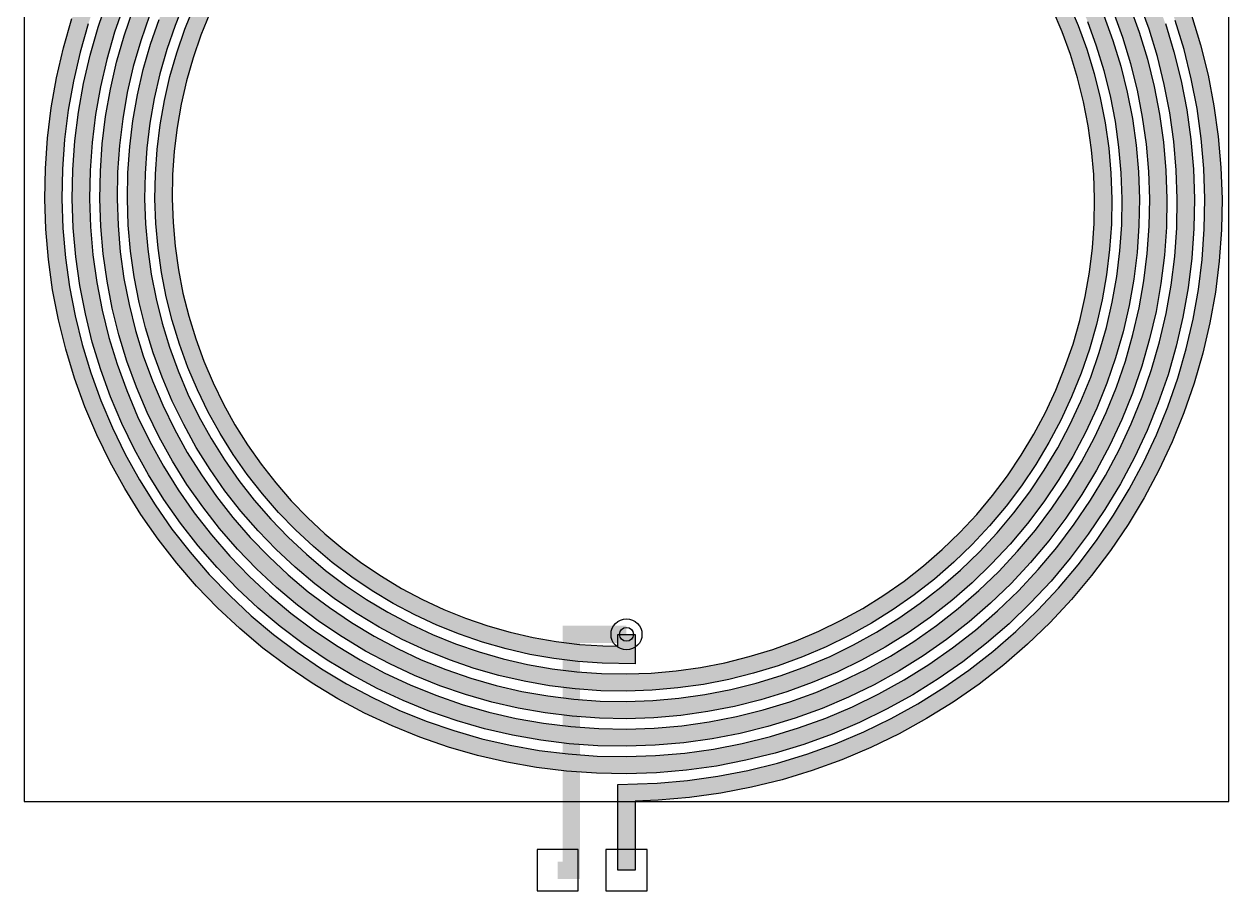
# Model space of a CAD drawing. Header units: millimetres. Extents: x -17.5 to 17.5, y -20.1 to 30.2.
# Drawn here: x -17.5 to 17.5, y -20.1 to 5.07 of the extents above; entities that cross this region are included whole.
import ezdxf

# ---------------------------------------------------------------- set-up
doc = ezdxf.new("R2010")
doc.units = ezdxf.units.MM
for name, color, linetype in [('ANT_BOTTOM', 1, 'Continuous'), ('ANT_CENTERLINE', 5, 'Continuous'), ('ANT_COPPER', 3, 'Continuous'), ('ANT_COPPER_HATCH', 3, 'Continuous'), ('ANT_KEEPOUT', 8, 'Continuous'), ('ANT_PADS', 2, 'Continuous'), ('ANT_VIA', 6, 'Continuous')]:
    doc.layers.add(name, color=color, linetype=linetype)

msp = doc.modelspace()

# ---------------------------------------------------------------- hatches: boundary and pattern name
at = {"layer": 'ANT_COPPER_HATCH'}
msp.add_hatch(color=3, dxfattribs=at).paths.add_polyline_path([(-0.25, -17.008), (0.888, -16.97), (1.774, -16.894), (2.654, -16.771), (3.527, -16.603), (4.389, -16.389), (5.239, -16.13), (6.074, -15.828), (6.891, -15.482), (7.689, -15.094), (8.465, -14.666), (9.217, -14.197), (9.944, -13.69), (10.642, -13.145), (11.311, -12.565), (11.949, -11.951), (12.553, -11.305), (13.122, -10.628), (13.655, -9.923), (14.15, -9.191), (14.606, -8.435), (15.021, -7.656), (15.395, -6.857), (15.727, -6.039), (16.015, -5.206), (16.259, -4.359), (16.458, -3.5), (16.612, -2.633), (16.721, -1.759), (16.783, -0.881), (16.8, -0.002), (16.77, 0.877), (16.695, 1.753), (16.574, 2.623), (16.407, 3.486), (16.196, 4.338), (15.94, 5.177), (15.641, 6.002), (15.299, 6.81), (14.916, 7.598), (14.492, 8.365), (14.029, 9.108), (13.528, 9.826), (12.99, 10.516), (12.417, 11.177), (11.81, 11.807), (11.171, 12.404), (10.503, 12.967), (9.806, 13.493), (9.082, 13.982), (8.335, 14.433), (7.565, 14.843), (6.775, 15.213), (5.967, 15.54), (5.144, 15.825), (4.307, 16.066), (3.459, 16.263), (2.602, 16.415), (1.738, 16.522), (0.871, 16.584), (0.002, 16.6), (-0.867, 16.57), (-1.732, 16.496), (-2.592, 16.376), (-3.444, 16.211), (-4.286, 16.002), (-5.115, 15.75), (-5.93, 15.454), (-6.728, 15.117), (-7.507, 14.738), (-8.265, 14.319), (-8.999, 13.861), (-9.709, 13.366), (-10.391, 12.834), (-11.044, 12.268), (-11.666, 11.668), (-12.255, 11.037), (-12.811, 10.377), (-13.331, 9.688), (-13.814, 8.973), (-14.259, 8.235), (-14.665, 7.474), (-15.03, 6.694), (-15.353, 5.896), (-15.635, 5.082), (-15.873, 4.255), (-16.067, 3.417), (-16.217, 2.57), (-16.323, 1.718), (-16.384, 0.861), (-16.4, 0.002), (-16.371, -0.856), (-16.297, -1.711), (-16.178, -2.56), (-16.016, -3.402), (-15.809, -4.234), (-15.56, -5.054), (-15.268, -5.859), (-14.934, -6.647), (-14.56, -7.416), (-14.146, -8.165), (-13.693, -8.89), (-13.204, -9.591), (-12.679, -10.265), (-12.119, -10.91), (-11.527, -11.524), (-10.904, -12.107), (-10.251, -12.656), (-9.571, -13.169), (-8.865, -13.647), (-8.135, -14.086), (-7.383, -14.487), (-6.612, -14.847), (-5.824, -15.167), (-5.02, -15.444), (-4.203, -15.679), (-3.376, -15.871), (-2.539, -16.02), (-1.697, -16.124), (-0.85, -16.184), (-0.002, -16.2), (0.846, -16.171), (1.69, -16.098), (2.529, -15.981), (3.361, -15.82), (4.182, -15.616), (4.992, -15.369), (5.787, -15.081), (6.566, -14.751), (7.326, -14.381), (8.065, -13.973), (8.781, -13.526), (9.473, -13.042), (10.139, -12.523), (10.776, -11.971), (11.383, -11.386), (11.958, -10.77), (12.5, -10.125), (13.008, -9.453), (13.479, -8.756), (13.913, -8.035), (14.308, -7.293), (14.664, -6.531), (14.98, -5.752), (15.254, -4.958), (15.486, -4.152), (15.676, -3.334), (15.822, -2.508), (15.925, -1.676), (15.984, -0.84), (16, -0.002), (15.971, 0.835), (15.899, 1.669), (15.783, 2.498), (15.624, 3.319), (15.423, 4.13), (15.179, 4.93), (14.894, 5.715), (14.568, 6.484), (14.203, 7.235), (13.799, 7.965), (13.358, 8.672), (12.88, 9.356), (12.368, 10.013), (11.822, 10.642), (11.244, 11.241), (10.636, 11.809), (9.999, 12.345), (9.335, 12.846), (8.647, 13.311), (7.935, 13.74), (7.202, 14.13), (6.45, 14.482), (5.681, 14.793), (4.897, 15.064), (4.1, 15.293), (3.292, 15.48), (2.477, 15.624), (1.655, 15.726), (0.829, 15.784), (0.002, 15.8), (-0.825, 15.771), (-1.648, 15.7), (-2.466, 15.586), (-3.277, 15.429), (-4.079, 15.229), (-4.868, 14.989), (-5.643, 14.707), (-6.403, 14.386), (-7.144, 14.025), (-7.865, 13.626), (-8.563, 13.19), (-9.238, 12.719), (-9.887, 12.212), (-10.508, 11.673), (-11.1, 11.103), (-11.661, 10.502), (-12.189, 9.873), (-12.684, 9.218), (-13.143, 8.538), (-13.566, 7.835), (-13.952, 7.111), (-14.299, 6.368), (-14.606, 5.609), (-14.873, 4.835), (-15.1, 4.048), (-15.284, 3.251), (-15.427, 2.445), (-15.527, 1.634), (-15.585, 0.819), (-15.599, 0.002), (-15.572, -0.814), (-15.501, -1.627), (-15.388, -2.435), (-15.233, -3.236), (-15.036, -4.027), (-14.799, -4.806), (-14.52, -5.572), (-14.203, -6.321), (-13.847, -7.053), (-13.453, -7.765), (-13.022, -8.454), (-12.557, -9.12), (-12.057, -9.761), (-11.525, -10.374), (-10.961, -10.958), (-10.368, -11.512), (-9.747, -12.034), (-9.1, -12.522), (-8.429, -12.975), (-7.735, -13.393), (-7.02, -13.774), (-6.287, -14.116), (-5.537, -14.419), (-4.773, -14.683), (-3.996, -14.906), (-3.209, -15.089), (-2.414, -15.229), (-1.613, -15.328), (-0.808, -15.385), (-0.002, -15.399), (0.804, -15.372), (1.606, -15.302), (2.404, -15.19), (3.194, -15.037), (3.975, -14.843), (4.744, -14.608), (5.5, -14.334), (6.24, -14.02), (6.962, -13.668), (7.665, -13.28), (8.345, -12.855), (9.003, -12.395), (9.635, -11.901), (10.24, -11.376), (10.817, -10.82), (11.363, -10.234), (11.878, -9.621), (12.36, -8.983), (12.808, -8.32), (13.22, -7.635), (13.595, -6.929), (13.933, -6.206), (14.233, -5.466), (14.493, -4.711), (14.713, -3.944), (14.893, -3.168), (15.032, -2.383), (15.129, -1.592), (15.185, -0.798), (15.199, -0.002), (15.172, 0.793), (15.103, 1.585), (14.993, 2.373), (14.842, 3.153), (14.65, 3.923), (14.418, 4.683), (14.147, 5.428), (13.837, 6.159), (13.49, 6.871), (13.106, 7.565), (12.687, 8.236), (12.233, 8.885), (11.746, 9.509), (11.227, 10.106), (10.678, 10.675), (10.1, 11.215), (9.495, 11.723), (8.865, 12.198), (8.211, 12.64), (7.535, 13.046), (6.839, 13.417), (6.124, 13.75), (5.394, 14.046), (4.649, 14.303), (3.893, 14.52), (3.126, 14.697), (2.352, 14.834), (1.571, 14.93), (0.787, 14.985), (0.002, 14.999), (-0.783, 14.972), (-1.564, 14.904), (-2.341, 14.795), (-3.111, 14.646), (-3.871, 14.456), (-4.621, 14.228), (-5.357, 13.96), (-6.077, 13.655), (-6.78, 13.312), (-7.464, 12.933), (-8.127, 12.519), (-8.768, 12.071), (-9.383, 11.591), (-9.972, 11.079), (-10.534, 10.537), (-11.066, 9.967), (-11.567, 9.37), (-12.036, 8.747), (-12.472, 8.102), (-12.873, 7.435), (-13.239, 6.748), (-13.568, 6.043), (-13.859, 5.322), (-14.112, 4.588), (-14.327, 3.841), (-14.501, 3.085), (-14.636, 2.32), (-14.731, 1.55), (-14.785, 0.777), (-14.799, 0.002), (-14.772, -0.772), (-14.705, -1.543), (-14.598, -2.31), (-14.45, -3.069), (-14.263, -3.82), (-14.037, -4.559), (-13.773, -5.285), (-13.472, -5.996), (-13.134, -6.69), (-12.76, -7.364), (-12.351, -8.018), (-11.909, -8.65), (-11.435, -9.257), (-10.93, -9.839), (-10.395, -10.392), (-9.833, -10.917), (-9.244, -11.412), (-8.63, -11.874), (-7.993, -12.304), (-7.335, -12.7), (-6.657, -13.06), (-5.962, -13.385), (-5.251, -13.672), (-4.526, -13.922), (-3.789, -14.133), (-3.043, -14.306), (-2.289, -14.439), (-1.53, -14.532), (-0.767, -14.586), (-0.002, -14.599), (0.762, -14.573), (1.522, -14.506), (2.279, -14.4), (3.028, -14.254), (3.768, -14.07), (4.497, -13.847), (5.213, -13.587), (5.914, -13.289), (6.599, -12.955), (7.264, -12.587), (7.909, -12.183), (8.532, -11.747), (9.131, -11.28), (9.705, -10.781), (10.251, -10.254), (10.769, -9.699), (11.256, -9.118), (11.713, -8.512), (12.136, -7.884), (12.527, -7.235), (12.882, -6.566), (13.202, -5.88), (13.485, -5.179), (13.732, -4.464), (13.94, -3.737), (14.11, -3.001), (14.241, -2.258), (14.333, -1.509), (14.386, -0.756), (14.399, -0.002), (14.373, 0.751), (14.307, 1.502), (14.202, 2.247), (14.059, 2.986), (13.877, 3.716), (13.657, 4.435), (13.4, 5.141), (13.106, 5.833), (12.777, 6.508), (12.413, 7.164), (12.016, 7.8), (11.586, 8.415), (11.124, 9.005), (10.633, 9.571), (10.112, 10.109), (9.565, 10.62), (8.992, 11.101), (8.395, 11.551), (7.775, 11.969), (7.135, 12.353), (6.475, 12.704), (5.799, 13.019), (5.107, 13.299), (4.402, 13.541), (3.686, 13.747), (2.96, 13.914), (2.227, 14.044), (1.488, 14.134), (0.746, 14.186), (0.002, 14.199), (-0.741, 14.173), (-1.481, 14.108), (-2.216, 14.005), (-2.944, 13.863), (-3.664, 13.684), (-4.373, 13.467), (-5.07, 13.213), (-5.752, 12.924), (-6.417, 12.599), (-7.064, 12.24), (-7.691, 11.848), (-8.297, 11.424), (-8.879, 10.969), (-9.437, 10.484), (-9.968, 9.971), (-10.471, 9.431), (-10.945, 8.866), (-11.389, 8.277), (-11.801, 7.666), (-12.18, 7.035), (-12.526, 6.385), (-12.836, 5.718), (-13.112, 5.036), (-13.351, 4.34), (-13.554, 3.634), (-13.719, 2.918), (-13.846, 2.195), (-13.935, 1.467), (-13.986, 0.735), (-13.999, 0.002), (-13.973, -0.73), (-13.909, -1.46), (-13.807, -2.185), (-13.667, -2.903), (-13.49, -3.612), (-13.276, -4.311), (-13.026, -4.998), (-12.741, -5.67), (-12.421, -6.326), (-12.067, -6.964), (-11.68, -7.583), (-11.262, -8.179), (-10.813, -8.753), (-10.335, -9.303), (-9.83, -9.826), (-9.297, -10.322), (-8.74, -10.79), (-8.16, -11.227), (-7.557, -11.633), (-6.935, -12.007), (-6.294, -12.347), (-5.636, -12.654), (-4.964, -12.925), (-4.279, -13.161), (-3.582, -13.36), (-2.877, -13.523), (-2.164, -13.648), (-1.446, -13.736), (-0.725, -13.786), (-0.002, -13.799), (0.72, -13.773), (1.439, -13.71), (2.153, -13.61), (2.861, -13.472), (3.561, -13.297), (4.25, -13.086), (4.926, -12.84), (5.589, -12.558), (6.235, -12.242), (6.864, -11.894), (7.474, -11.512), (8.062, -11.1), (8.628, -10.658), (9.169, -10.187), (9.685, -9.688), (10.174, -9.164), (10.634, -8.614), (11.065, -8.042), (11.465, -7.448), (11.833, -6.835), (12.169, -6.203), (12.471, -5.555), (12.738, -4.892), (12.971, -4.217), (13.167, -3.53), (13.327, -2.835), (13.451, -2.133), (13.537, -1.425), (13.587, -0.714), (13.599, -0.002), (13.574, 0.709), (13.511, 1.418), (13.412, 2.122), (13.276, 2.82), (13.104, 3.509), (12.896, 4.188), (12.653, 4.854), (12.375, 5.507), (12.064, 6.144), (11.72, 6.764), (11.345, 7.365), (10.938, 7.944), (10.502, 8.502), (10.038, 9.035), (9.547, 9.543), (9.03, 10.025), (8.488, 10.479), (7.924, 10.903), (7.339, 11.297), (6.735, 11.66), (6.112, 11.991), (5.474, 12.288), (4.821, 12.552), (4.155, 12.78), (3.479, 12.974), (2.794, 13.132), (2.101, 13.253), (1.404, 13.338), (0.704, 13.387), (0.002, 13.399), (-0.699, 13.374), (-1.397, 13.312), (-2.091, 13.214), (-2.778, 13.08), (-3.457, 12.911), (-4.126, 12.706), (-4.783, 12.466), (-5.426, 12.193), (-6.054, 11.886), (-6.664, 11.547), (-7.256, 11.177), (-7.827, 10.776), (-8.376, 10.347), (-8.901, 9.889), (-9.402, 9.405), (-9.876, 8.896), (-10.323, 8.363), (-10.741, 7.807), (-11.13, 7.23), (-11.487, 6.635), (-11.812, 6.021), (-12.105, 5.392), (-12.365, 4.749), (-12.59, 4.093), (-12.78, 3.427), (-12.936, 2.752), (-13.056, 2.07), (-13.139, 1.383), (-13.187, 0.693), (-13.199, 0.002), (-13.174, -0.688), (-13.113, -1.376), (-13.017, -2.059), (-12.885, -2.736), (-12.717, -3.405), (-12.515, -4.064), (-12.279, -4.711), (-12.01, -5.344), (-11.708, -5.963), (-11.374, -6.564), (-11.009, -7.147), (-10.615, -7.709), (-10.191, -8.25), (-9.741, -8.767), (-9.264, -9.26), (-8.762, -9.728), (-8.237, -10.168), (-7.689, -10.579), (-7.121, -10.962), (-6.535, -11.314), (-5.931, -11.634), (-5.311, -11.923), (-4.677, -12.178), (-4.031, -12.4), (-3.375, -12.587), (-2.71, -12.74), (-2.039, -12.858), (-1.363, -12.94), (-0.683, -12.987), (-0.25, -12.994), (-0.25, -12.649), (0.25, -12.649), (0.25, -13.503), (-0.704, -13.487), (-1.41, -13.438), (-2.112, -13.353), (-2.81, -13.23), (-3.5, -13.072), (-4.181, -12.877), (-4.852, -12.647), (-5.51, -12.381), (-6.153, -12.082), (-6.781, -11.749), (-7.39, -11.384), (-7.979, -10.987), (-8.548, -10.559), (-9.093, -10.102), (-9.614, -9.617), (-10.109, -9.106), (-10.577, -8.568), (-11.016, -8.007), (-11.426, -7.423), (-11.805, -6.818), (-12.151, -6.194), (-12.465, -5.552), (-12.744, -4.895), (-12.99, -4.223), (-13.199, -3.539), (-13.373, -2.845), (-13.51, -2.142), (-13.61, -1.433), (-13.673, -0.719), (-13.699, -0.002), (-13.687, 0.715), (-13.637, 1.431), (-13.55, 2.144), (-13.426, 2.851), (-13.265, 3.552), (-13.067, 4.243), (-12.833, 4.924), (-12.564, 5.591), (-12.26, 6.244), (-11.922, 6.881), (-11.552, 7.499), (-11.149, 8.097), (-10.715, 8.674), (-10.251, 9.227), (-9.759, 9.756), (-9.239, 10.258), (-8.694, 10.733), (-8.124, 11.178), (-7.532, 11.594), (-6.918, 11.978), (-6.285, 12.329), (-5.634, 12.648), (-4.966, 12.931), (-4.285, 13.18), (-3.591, 13.392), (-2.886, 13.569), (-2.173, 13.708), (-1.454, 13.809), (-0.729, 13.873), (-0.002, 13.899), (0.725, 13.887), (1.452, 13.836), (2.175, 13.748), (2.893, 13.622), (3.604, 13.458), (4.305, 13.257), (4.995, 13.02), (5.673, 12.747), (6.335, 12.438), (6.981, 12.096), (7.608, 11.719), (8.215, 11.311), (8.8, 10.87), (9.361, 10.4), (9.897, 9.9), (10.407, 9.373), (10.888, 8.82), (11.34, 8.242), (11.762, 7.641), (12.151, 7.018), (12.508, 6.376), (12.83, 5.715), (13.118, 5.038), (13.37, 4.347), (13.586, 3.643), (13.764, 2.928), (13.905, 2.205), (14.008, 1.475), (14.073, 0.74), (14.099, 0.002), (14.086, -0.736), (14.035, -1.473), (13.945, -2.206), (13.817, -2.935), (13.651, -3.655), (13.448, -4.367), (13.207, -5.067), (12.93, -5.754), (12.617, -6.426), (12.269, -7.081), (11.887, -7.717), (11.472, -8.332), (11.026, -8.926), (10.548, -9.495), (10.042, -10.039), (9.507, -10.555), (8.946, -11.044), (8.36, -11.502), (7.75, -11.929), (7.118, -12.324), (6.466, -12.686), (5.796, -13.013), (5.11, -13.305), (4.408, -13.56), (3.694, -13.779), (2.97, -13.96), (2.236, -14.103), (1.496, -14.207), (0.75, -14.273), (0.002, -14.299), (-0.746, -14.286), (-1.494, -14.234), (-2.238, -14.143), (-2.976, -14.013), (-3.707, -13.845), (-4.429, -13.638), (-5.139, -13.394), (-5.836, -13.112), (-6.517, -12.795), (-7.181, -12.442), (-7.826, -12.055), (-8.45, -11.634), (-9.051, -11.181), (-9.629, -10.697), (-10.18, -10.183), (-10.704, -9.641), (-11.199, -9.072), (-11.664, -8.477), (-12.097, -7.859), (-12.498, -7.218), (-12.864, -6.557), (-13.196, -5.878), (-13.492, -5.181), (-13.751, -4.47), (-13.972, -3.746), (-14.156, -3.011), (-14.3, -2.267), (-14.406, -1.516), (-14.472, -0.761), (-14.499, -0.002), (-14.486, 0.757), (-14.433, 1.515), (-14.341, 2.269), (-14.209, 3.018), (-14.038, 3.759), (-13.828, 4.491), (-13.58, 5.211), (-13.295, 5.917), (-12.973, 6.608), (-12.615, 7.281), (-12.223, 7.935), (-11.796, 8.568), (-11.337, 9.177), (-10.846, 9.763), (-10.325, 10.322), (-9.775, 10.853), (-9.198, 11.355), (-8.595, 11.826), (-7.968, 12.265), (-7.318, 12.671), (-6.648, 13.043), (-5.959, 13.379), (-5.253, 13.678), (-4.532, 13.941), (-3.798, 14.165), (-3.053, 14.351), (-2.298, 14.498), (-1.537, 14.605), (-0.771, 14.672), (-0.002, 14.699), (0.767, 14.686), (1.536, 14.632), (2.3, 14.538), (3.06, 14.404), (3.811, 14.231), (4.553, 14.018), (5.282, 13.767), (5.998, 13.478), (6.699, 13.151), (7.381, 12.789), (8.044, 12.39), (8.685, 11.958), (9.303, 11.492), (9.896, 10.994), (10.463, 10.466), (11.001, 9.909), (11.51, 9.324), (11.988, 8.712), (12.433, 8.077), (12.844, 7.418), (13.221, 6.739), (13.561, 6.04), (13.865, 5.325), (14.131, 4.594), (14.359, 3.85), (14.547, 3.094), (14.696, 2.33), (14.804, 1.558), (14.872, 0.782), (14.899, 0.002), (14.886, -0.778), (14.831, -1.557), (14.736, -2.332), (14.6, -3.101), (14.424, -3.863), (14.209, -4.614), (13.954, -5.354), (13.661, -6.08), (13.33, -6.789), (12.962, -7.481), (12.558, -8.153), (12.12, -8.803), (11.648, -9.429), (11.143, -10.03), (10.608, -10.605), (10.043, -11.15), (9.449, -11.666), (8.83, -12.15), (8.185, -12.601), (7.518, -13.018), (6.83, -13.399), (6.122, -13.744), (5.396, -14.052), (4.656, -14.322), (3.901, -14.552), (3.136, -14.743), (2.361, -14.893), (1.579, -15.003), (0.792, -15.072), (0.002, -15.099), (-0.788, -15.085), (-1.578, -15.03), (-2.363, -14.933), (-3.143, -14.796), (-3.915, -14.618), (-4.676, -14.399), (-5.426, -14.141), (-6.161, -13.843), (-6.88, -13.508), (-7.581, -13.135), (-8.262, -12.726), (-8.92, -12.282), (-9.555, -11.803), (-10.164, -11.292), (-10.746, -10.749), (-11.299, -10.176), (-11.821, -9.575), (-12.311, -8.947), (-12.768, -8.294), (-13.191, -7.618), (-13.577, -6.92), (-13.927, -6.203), (-14.239, -5.468), (-14.512, -4.717), (-14.745, -3.953), (-14.938, -3.177), (-15.091, -2.392), (-15.202, -1.6), (-15.272, -0.802), (-15.299, -0.002), (-15.285, 0.799), (-15.229, 1.599), (-15.131, 2.394), (-14.992, 3.184), (-14.811, 3.966), (-14.589, 4.738), (-14.327, 5.498), (-14.026, 6.243), (-13.686, 6.971), (-13.308, 7.681), (-12.894, 8.371), (-12.443, 9.038), (-11.959, 9.681), (-11.44, 10.298), (-10.89, 10.888), (-10.31, 11.448), (-9.701, 11.977), (-9.065, 12.473), (-8.403, 12.936), (-7.718, 13.364), (-7.011, 13.756), (-6.284, 14.11), (-5.54, 14.426), (-4.779, 14.702), (-4.005, 14.939), (-3.219, 15.134), (-2.424, 15.288), (-1.621, 15.401), (-0.813, 15.471), (-0.002, 15.499), (0.809, 15.485), (1.619, 15.428), (2.426, 15.329), (3.226, 15.187), (4.018, 15.004), (4.8, 14.779), (5.569, 14.514), (6.324, 14.209), (7.062, 13.864), (7.781, 13.482), (8.48, 13.062), (9.156, 12.605), (9.807, 12.114), (10.432, 11.589), (11.029, 11.032), (11.596, 10.444), (12.132, 9.827), (12.635, 9.183), (13.104, 8.512), (13.537, 7.818), (13.934, 7.102), (14.293, 6.366), (14.612, 5.611), (14.892, 4.841), (15.132, 4.057), (15.33, 3.261), (15.486, 2.455), (15.6, 1.642), (15.671, 0.823), (15.699, 0.002), (15.685, -0.82), (15.627, -1.64), (15.526, -2.457), (15.383, -3.268), (15.197, -4.07), (14.97, -4.862), (14.701, -5.641), (14.392, -6.405), (14.043, -7.153), (13.655, -7.881), (13.229, -8.589), (12.767, -9.273), (12.269, -9.933), (11.738, -10.566), (11.173, -11.17), (10.578, -11.745), (9.953, -12.288), (9.3, -12.797), (8.621, -13.272), (7.918, -13.711), (7.193, -14.112), (6.447, -14.475), (5.683, -14.799), (4.903, -15.083), (4.108, -15.325), (3.302, -15.526), (2.486, -15.684), (1.663, -15.799), (0.834, -15.871), (0.002, -15.9), (-0.83, -15.885), (-1.661, -15.826), (-2.488, -15.724), (-3.309, -15.579), (-4.122, -15.39), (-4.924, -15.16), (-5.713, -14.888), (-6.487, -14.575), (-7.244, -14.221), (-7.981, -13.828), (-8.698, -13.397), (-9.391, -12.929), (-10.059, -12.425), (-10.7, -11.886), (-11.312, -11.315), (-11.894, -10.712), (-12.443, -10.079), (-12.959, -9.418), (-13.44, -8.73), (-13.884, -8.018), (-14.29, -7.284), (-14.658, -6.528), (-14.986, -5.755), (-15.273, -4.965), (-15.518, -4.16), (-15.721, -3.344), (-15.881, -2.517), (-15.998, -1.683), (-16.071, -0.844), (-16.1, -0.002), (-16.084, 0.841), (-16.025, 1.682), (-15.921, 2.52), (-15.774, 3.351), (-15.584, 4.174), (-15.35, 4.986), (-15.075, 5.784), (-14.757, 6.568), (-14.399, 7.335), (-14.001, 8.081), (-13.565, 8.807), (-13.091, 9.509), (-12.58, 10.185), (-12.035, 10.834), (-11.456, 11.453), (-10.846, 12.042), (-10.205, 12.599), (-9.535, 13.121), (-8.839, 13.607), (-8.118, 14.057), (-7.374, 14.469), (-6.61, 14.841), (-5.826, 15.173), (-5.026, 15.463), (-4.212, 15.712), (-3.385, 15.917), (-2.549, 16.079), (-1.704, 16.197), (-0.855, 16.271), (-0.002, 16.3), (0.851, 16.284), (1.703, 16.224), (2.551, 16.119), (3.392, 15.97), (4.225, 15.777), (5.047, 15.541), (5.856, 15.261), (6.65, 14.94), (7.425, 14.577), (8.181, 14.175), (8.916, 13.733), (9.626, 13.253), (10.311, 12.736), (10.968, 12.184), (11.595, 11.598), (12.191, 10.979), (12.754, 10.331), (13.283, 9.653), (13.775, 8.948), (14.23, 8.218), (14.647, 7.465), (15.024, 6.691), (15.36, 5.898), (15.654, 5.088), (15.905, 4.264), (16.113, 3.427), (16.277, 2.58), (16.396, 1.725), (16.47, 0.865), (16.5, 0.002), (16.484, -0.862), (16.423, -1.724), (16.317, -2.582), (16.166, -3.434), (15.97, -4.277), (15.731, -5.109), (15.448, -5.928), (15.123, -6.731), (14.756, -7.516), (14.348, -8.282), (13.9, -9.025), (13.414, -9.744), (12.891, -10.437), (12.332, -11.102), (11.739, -11.736), (11.113, -12.34), (10.456, -12.91), (9.77, -13.445), (9.057, -13.943), (8.318, -14.404), (7.556, -14.825), (6.772, -15.207), (5.97, -15.546), (5.15, -15.844), (4.315, -16.098), (3.468, -16.308), (2.611, -16.474), (1.746, -16.595), (0.876, -16.67), (0.002, -16.7), (-0.872, -16.684), (-1.745, -16.622), (-2.614, -16.514), (-3.476, -16.361), (-4.329, -16.163), (-5.171, -15.921), (-6, -15.635), (-6.812, -15.306), (-7.607, -14.934), (-8.382, -14.521), (-9.134, -14.068), (-9.861, -13.576), (-10.563, -13.047), (-11.235, -12.481), (-11.878, -11.881), (-12.488, -11.247), (-13.065, -10.582), (-13.606, -9.888), (-14.111, -9.166), (-14.577, -8.418), (-15.004, -7.647), (-15.389, -6.854), (-15.733, -6.041), (-16.034, -5.212), (-16.291, -4.367), (-16.504, -3.51), (-16.672, -2.642), (-16.794, -1.767), (-16.87, -0.886), (-16.9, -0.002), (-16.883, 0.883), (-16.821, 1.766), (-16.712, 2.645), (-16.557, 3.517), (-16.357, 4.381), (-16.111, 5.233), (-15.822, 6.071), (-15.488, 6.894), (-15.112, 7.698), (-14.694, 8.482), (-14.236, 9.243), (-13.738, 9.979), (-13.202, 10.689), (-12.63, 11.369), (-12.022, 12.019), (-11.381, 12.637), (-10.708, 13.221), (-10.006, 13.768), (-9.275, 14.279), (-8.518, 14.75), (-7.738, 15.182), (-6.935, 15.572), (-6.113, 15.92), (-5.274, 16.224), (-4.419, 16.485), (-3.552, 16.7), (-2.674, 16.869), (-1.788, 16.993), (-0.896, 17.07), (-0.002, 17.1), (0.893, 17.083), (1.787, 17.02), (2.676, 16.909), (3.559, 16.753), (4.433, 16.55), (5.295, 16.302), (6.143, 16.008), (6.975, 15.671), (7.789, 15.29), (8.582, 14.868), (9.352, 14.404), (10.097, 13.9), (10.814, 13.358), (11.503, 12.778), (12.161, 12.164), (12.786, 11.515), (13.376, 10.834), (13.93, 10.123), (14.446, 9.384), (14.924, 8.618), (15.36, 7.828), (15.755, 7.017), (16.107, 6.185), (16.415, 5.335), (16.678, 4.471), (16.895, 3.593), (17.067, 2.705), (17.192, 1.809), (17.27, 0.907), (17.3, 0.002), (17.283, -0.904), (17.219, -1.808), (17.107, -2.708), (16.948, -3.601), (16.743, -4.484), (16.492, -5.357), (16.195, -6.215), (15.854, -7.057), (15.469, -7.88), (15.041, -8.682), (14.572, -9.461), (14.062, -10.214), (13.513, -10.94), (12.927, -11.637), (12.305, -12.302), (11.649, -12.934), (10.96, -13.532), (10.241, -14.092), (9.493, -14.614), (8.718, -15.097), (7.919, -15.538), (7.098, -15.938), (6.256, -16.293), (5.397, -16.605), (4.523, -16.871), (3.635, -17.091), (2.736, -17.265), (1.83, -17.391), (0.917, -17.469), (0.25, -17.492), (0.25, -19.5), (-0.25, -19.5), (-0.25, -17.008)])

# ---------------------------------------------------------------- linework, layer by layer
at = {"layer": 'ANT_BOTTOM', "const_width": 0.5}
msp.add_lwpolyline([(0, -12.649), (-1.6, -12.649), (-1.6, -19.5), (-2, -19.5)], dxfattribs=at)
at = {"layer": 'ANT_CENTERLINE', "const_width": 0.5}
for points in [[(0, -19.5), (0, -17.25), (0.902, -17.22), (1.802, -17.142), (2.695, -17.018), (3.581, -16.847), (4.456, -16.63), (5.318, -16.368), (6.165, -16.061), (6.995, -15.71), (7.804, -15.316), (8.592, -14.881), (9.355, -14.406), (10.092, -13.891), (10.801, -13.338), (11.48, -12.75), (12.127, -12.127), (12.74, -11.471), (13.318, -10.784), (13.858, -10.069), (14.361, -9.326), (14.823, -8.558), (15.245, -7.768), (15.625, -6.957), (15.961, -6.127), (16.254, -5.281), (16.501, -4.421), (16.703, -3.55), (16.86, -2.67), (16.97, -1.784), (17.033, -0.893), (17.05, 0), (17.02, 0.892), (16.943, 1.781), (16.82, 2.664), (16.651, 3.539), (16.437, 4.404), (16.177, 5.256), (15.874, 6.093)], [(-15.588, 5.983), (-15.873, 5.157), (-16.115, 4.318), (-16.312, 3.467), (-16.465, 2.608), (-16.572, 1.742), (-16.634, 0.872), (-16.65, 0), (-16.62, -0.871), (-16.545, -1.739), (-16.425, -2.601), (-16.26, -3.456), (-16.05, -4.301), (-15.797, -5.133), (-15.5, -5.95), (-15.162, -6.75), (-14.782, -7.532), (-14.361, -8.292), (-13.902, -9.028), (-13.405, -9.739), (-12.872, -10.423), (-12.304, -11.078), (-11.702, -11.702), (-11.069, -12.294), (-10.407, -12.851), (-9.716, -13.373), (-8.999, -13.857), (-8.258, -14.304), (-7.495, -14.71), (-6.712, -15.076), (-5.912, -15.401), (-5.096, -15.683), (-4.266, -15.921), (-3.426, -16.116), (-2.576, -16.267), (-1.721, -16.373), (-0.861, -16.434), (0, -16.45), (0.861, -16.421), (1.718, -16.346), (2.57, -16.227), (3.415, -16.064), (4.249, -15.857), (5.071, -15.607), (5.878, -15.314), (6.669, -14.979), (7.441, -14.603), (8.192, -14.188), (8.919, -13.734), (9.622, -13.243), (10.298, -12.716), (10.945, -12.155), (11.561, -11.561), (12.145, -10.936), (12.696, -10.281), (13.211, -9.598), (13.69, -8.89), (14.13, -8.158), (14.532, -7.404), (14.894, -6.631), (15.214, -5.84), (15.492, -5.034), (15.728, -4.214), (15.921, -3.384), (16.069, -2.545), (16.174, -1.7), (16.234, -0.851), (16.25, 0), (16.221, 0.85), (16.147, 1.697), (16.03, 2.539), (15.868, 3.373), (15.664, 4.197), (15.416, 5.009), (15.127, 5.807)], [(-14.093, 5.41), (-14.351, 4.663), (-14.569, 3.904), (-14.746, 3.134), (-14.884, 2.357), (-14.98, 1.574), (-15.035, 0.788), (-15.049, 0), (-15.022, -0.787), (-14.954, -1.572), (-14.844, -2.351), (-14.694, -3.123), (-14.504, -3.886), (-14.275, -4.638), (-14.006, -5.376), (-13.699, -6.099), (-13.355, -6.805), (-12.975, -7.491), (-12.56, -8.156), (-12.11, -8.799), (-11.628, -9.416), (-11.114, -10.007), (-10.571, -10.571), (-9.999, -11.104), (-9.399, -11.607), (-8.775, -12.078), (-8.127, -12.515), (-7.458, -12.918), (-6.769, -13.284), (-6.061, -13.614), (-5.338, -13.906), (-4.601, -14.16), (-3.852, -14.375), (-3.093, -14.551), (-2.326, -14.686), (-1.554, -14.781), (-0.777, -14.835), (0, -14.849), (0.777, -14.822), (1.551, -14.755), (2.32, -14.647), (3.082, -14.499), (3.835, -14.311), (4.576, -14.084), (5.305, -13.819), (6.018, -13.517), (6.714, -13.177), (7.391, -12.802), (8.047, -12.392), (8.681, -11.948), (9.29, -11.473), (9.874, -10.966), (10.429, -10.429), (10.956, -9.865), (11.452, -9.274), (11.916, -8.658), (12.347, -8.018), (12.744, -7.358), (13.106, -6.678), (13.431, -5.98), (13.72, -5.267), (13.97, -4.539), (14.182, -3.8), (14.355, -3.051), (14.489, -2.295), (14.582, -1.533), (14.636, -0.767), (14.649, 0), (14.622, 0.766), (14.556, 1.53), (14.449, 2.288), (14.303, 3.04), (14.118, 3.783), (13.894, 4.514), (13.633, 5.233), (13.334, 5.937)], [(-13.066, 5.817), (-13.346, 5.123), (-13.59, 4.416), (-13.796, 3.697), (-13.964, 2.968), (-14.093, 2.232), (-14.184, 1.491), (-14.236, 0.746), (-14.249, 0), (-14.223, -0.745), (-14.158, -1.488), (-14.054, -2.226), (-13.912, -2.957), (-13.731, -3.679), (-13.514, -4.391), (-13.259, -5.09), (-12.968, -5.774), (-12.642, -6.442), (-12.282, -7.091), (-11.889, -7.721), (-11.463, -8.328), (-11.006, -8.913), (-10.52, -9.472), (-10.005, -10.005), (-9.463, -10.51), (-8.896, -10.985), (-8.305, -11.431), (-7.692, -11.844), (-7.058, -12.224), (-6.405, -12.571), (-5.736, -12.883), (-5.051, -13.159), (-4.354, -13.399), (-3.645, -13.602), (-2.926, -13.768), (-2.201, -13.896), (-1.47, -13.985), (-0.736, -14.036), (0, -14.049), (0.735, -14.023), (1.467, -13.959), (2.195, -13.856), (2.915, -13.716), (3.627, -13.538), (4.329, -13.323), (5.018, -13.072), (5.693, -12.786), (6.351, -12.464), (6.991, -12.109), (7.612, -11.721), (8.211, -11.301), (8.787, -10.851), (9.338, -10.371), (9.863, -9.863), (10.361, -9.329), (10.83, -8.77), (11.269, -8.187), (11.676, -7.583), (12.051, -6.958), (12.393, -6.314), (12.7, -5.655), (12.973, -4.98), (13.209, -4.292), (13.409, -3.593), (13.572, -2.885), (13.698, -2.17), (13.786, -1.449), (13.837, -0.725), (13.849, 0), (13.823, 0.724), (13.76, 1.446), (13.659, 2.163), (13.52, 2.874), (13.345, 3.576), (13.133, 4.267), (12.885, 4.946), (12.603, 5.611)], [(-14.84, 5.697), (-15.112, 4.91), (-15.342, 4.111), (-15.529, 3.301), (-15.674, 2.483), (-15.776, 1.658), (-15.834, 0.83), (-15.85, 0), (-15.821, -0.829), (-15.749, -1.655), (-15.635, -2.476), (-15.477, -3.29), (-15.277, -4.094), (-15.036, -4.885), (-14.753, -5.663), (-14.431, -6.425), (-14.069, -7.168), (-13.668, -7.891), (-13.231, -8.592), (-12.758, -9.269), (-12.25, -9.92), (-11.709, -10.543), (-11.137, -11.137), (-10.534, -11.699), (-9.903, -12.229), (-9.246, -12.725), (-8.563, -13.186), (-7.858, -13.611), (-7.132, -13.997), (-6.387, -14.345), (-5.625, -14.654), (-4.848, -14.922), (-4.059, -15.148), (-3.259, -15.334), (-2.451, -15.477), (-1.637, -15.577), (-0.819, -15.635), (0, -15.649), (0.819, -15.621), (1.634, -15.55), (2.445, -15.437), (3.248, -15.281), (4.042, -15.084), (4.824, -14.845), (5.592, -14.566), (6.344, -14.248), (7.077, -13.89), (7.791, -13.495), (8.483, -13.063), (9.151, -12.596), (9.794, -12.095), (10.409, -11.56), (10.995, -10.995), (11.551, -10.4), (12.074, -9.777), (12.564, -9.128), (13.018, -8.454), (13.437, -7.758), (13.819, -7.041), (14.162, -6.306), (14.467, -5.553), (14.731, -4.786), (14.955, -4.007), (15.138, -3.218), (15.279, -2.42), (15.378, -1.616), (15.435, -0.809), (15.449, 0), (15.422, 0.808), (15.351, 1.614), (15.239, 2.414), (15.086, 3.207), (14.891, 3.99), (14.655, 4.762), (14.38, 5.52)], [(-12.335, 5.492), (-12.599, 4.836), (-12.829, 4.168), (-13.023, 3.489), (-13.181, 2.802), (-13.303, 2.107), (-13.388, 1.407), (-13.437, 0.704), (-13.449, 0), (-13.424, -0.704), (-13.362, -1.404), (-13.263, -2.101), (-13.129, -2.791), (-12.958, -3.472), (-12.752, -4.144), (-12.512, -4.803), (-12.237, -5.448), (-11.929, -6.078), (-11.589, -6.691), (-11.218, -7.285), (-10.815, -7.858), (-10.384, -8.409), (-9.925, -8.936), (-9.439, -9.439), (-8.928, -9.915), (-8.392, -10.363), (-7.834, -10.783), (-7.256, -11.173), (-6.658, -11.531), (-6.042, -11.858), (-5.41, -12.152), (-4.765, -12.412), (-4.106, -12.638), (-3.438, -12.829), (-2.76, -12.985), (-2.076, -13.105), (-1.386, -13.189), (-0.694, -13.237), (0, -13.249), (0, -12.649)]]:
    msp.add_lwpolyline(points, dxfattribs=at)
at = {"layer": 'ANT_COPPER'}
for points in [[(-15.635, 5.082), (-15.873, 4.255), (-16.067, 3.417), (-16.217, 2.57), (-16.323, 1.718), (-16.384, 0.861), (-16.4, 0.002), (-16.371, -0.856), (-16.297, -1.711), (-16.178, -2.56), (-16.016, -3.402), (-15.809, -4.234), (-15.56, -5.054), (-15.268, -5.859), (-14.934, -6.647), (-14.56, -7.416), (-14.146, -8.165), (-13.693, -8.89), (-13.204, -9.591), (-12.679, -10.265), (-12.119, -10.91), (-11.527, -11.524), (-10.904, -12.107), (-10.251, -12.656), (-9.571, -13.169), (-8.865, -13.647), (-8.135, -14.086), (-7.383, -14.487), (-6.612, -14.847), (-5.824, -15.167), (-5.02, -15.444), (-4.203, -15.679), (-3.376, -15.871), (-2.539, -16.02), (-1.697, -16.124), (-0.85, -16.184), (-0.002, -16.2), (0.846, -16.171), (1.69, -16.098), (2.529, -15.981), (3.361, -15.82), (4.182, -15.616), (4.992, -15.369), (5.787, -15.081), (6.566, -14.751), (7.326, -14.381), (8.065, -13.973), (8.781, -13.526), (9.473, -13.042), (10.139, -12.523), (10.776, -11.971), (11.383, -11.386), (11.958, -10.77), (12.5, -10.125), (13.008, -9.453), (13.479, -8.756), (13.913, -8.035), (14.308, -7.293), (14.664, -6.531), (14.98, -5.752), (15.254, -4.958), (15.486, -4.152), (15.676, -3.334), (15.822, -2.508), (15.925, -1.676), (15.984, -0.84), (16, -0.002), (15.971, 0.835), (15.899, 1.669), (15.783, 2.498), (15.624, 3.319), (15.423, 4.13), (15.179, 4.93), (14.894, 5.715)], [(14.612, 5.611), (14.892, 4.841), (15.132, 4.057), (15.33, 3.261), (15.486, 2.455), (15.6, 1.642), (15.671, 0.823), (15.699, 0.002), (15.685, -0.82), (15.627, -1.64), (15.526, -2.457), (15.383, -3.268), (15.197, -4.07), (14.97, -4.862), (14.701, -5.641), (14.392, -6.405), (14.043, -7.153), (13.655, -7.881), (13.229, -8.589), (12.767, -9.273), (12.269, -9.933), (11.738, -10.566), (11.173, -11.17), (10.578, -11.745), (9.953, -12.288), (9.3, -12.797), (8.621, -13.272), (7.918, -13.711), (7.193, -14.112), (6.447, -14.475), (5.683, -14.799), (4.903, -15.083), (4.108, -15.325), (3.302, -15.526), (2.486, -15.684), (1.663, -15.799), (0.834, -15.871), (0.002, -15.9), (-0.83, -15.885), (-1.661, -15.826), (-2.488, -15.724), (-3.309, -15.579), (-4.122, -15.39), (-4.924, -15.16), (-5.713, -14.888), (-6.487, -14.575), (-7.244, -14.221), (-7.981, -13.828), (-8.698, -13.397), (-9.391, -12.929), (-10.059, -12.425), (-10.7, -11.886), (-11.312, -11.315), (-11.894, -10.712), (-12.443, -10.079), (-12.959, -9.418), (-13.44, -8.73), (-13.884, -8.018), (-14.29, -7.284), (-14.658, -6.528), (-14.986, -5.755), (-15.273, -4.965), (-15.518, -4.16), (-15.721, -3.344), (-15.881, -2.517), (-15.998, -1.683), (-16.071, -0.844), (-16.1, -0.002), (-16.084, 0.841), (-16.025, 1.682), (-15.921, 2.52), (-15.774, 3.351), (-15.584, 4.174), (-15.35, 4.986), (-15.075, 5.784)], [(-14.606, 5.609), (-14.873, 4.835), (-15.1, 4.048), (-15.284, 3.251), (-15.427, 2.445), (-15.527, 1.634), (-15.585, 0.819), (-15.599, 0.002), (-15.572, -0.814), (-15.501, -1.627), (-15.388, -2.435), (-15.233, -3.236), (-15.036, -4.027), (-14.799, -4.806), (-14.52, -5.572), (-14.203, -6.321), (-13.847, -7.053), (-13.453, -7.765), (-13.022, -8.454), (-12.557, -9.12), (-12.057, -9.761), (-11.525, -10.374), (-10.961, -10.958), (-10.368, -11.512), (-9.747, -12.034), (-9.1, -12.522), (-8.429, -12.975), (-7.735, -13.393), (-7.02, -13.774), (-6.287, -14.116), (-5.537, -14.419), (-4.773, -14.683), (-3.996, -14.906), (-3.209, -15.089), (-2.414, -15.229), (-1.613, -15.328), (-0.808, -15.385), (-0.002, -15.399), (0.804, -15.372), (1.606, -15.302), (2.404, -15.19), (3.194, -15.037), (3.975, -14.843), (4.744, -14.608), (5.5, -14.334), (6.24, -14.02), (6.962, -13.668), (7.665, -13.28), (8.345, -12.855), (9.003, -12.395), (9.635, -11.901), (10.24, -11.376), (10.817, -10.82), (11.363, -10.234), (11.878, -9.621), (12.36, -8.983), (12.808, -8.32), (13.22, -7.635), (13.595, -6.929), (13.933, -6.206), (14.233, -5.466), (14.493, -4.711), (14.713, -3.944), (14.893, -3.168), (15.032, -2.383), (15.129, -1.592), (15.185, -0.798), (15.199, -0.002), (15.172, 0.793), (15.103, 1.585), (14.993, 2.373), (14.842, 3.153), (14.65, 3.923), (14.418, 4.683), (14.147, 5.428)], [(12.83, 5.715), (13.118, 5.038), (13.37, 4.347), (13.586, 3.643), (13.764, 2.928), (13.905, 2.205), (14.008, 1.475), (14.073, 0.74), (14.099, 0.002), (14.086, -0.736), (14.035, -1.473), (13.945, -2.206), (13.817, -2.935), (13.651, -3.655), (13.448, -4.367), (13.207, -5.067), (12.93, -5.754), (12.617, -6.426), (12.269, -7.081), (11.887, -7.717), (11.472, -8.332), (11.026, -8.926), (10.548, -9.495), (10.042, -10.039), (9.507, -10.555), (8.946, -11.044), (8.36, -11.502), (7.75, -11.929), (7.118, -12.324), (6.466, -12.686), (5.796, -13.013), (5.11, -13.305), (4.408, -13.56), (3.694, -13.779), (2.97, -13.96), (2.236, -14.103), (1.496, -14.207), (0.75, -14.273), (0.002, -14.299), (-0.746, -14.286), (-1.494, -14.234), (-2.238, -14.143), (-2.976, -14.013), (-3.707, -13.845), (-4.429, -13.638), (-5.139, -13.394), (-5.836, -13.112), (-6.517, -12.795), (-7.181, -12.442), (-7.826, -12.055), (-8.45, -11.634), (-9.051, -11.181), (-9.629, -10.697), (-10.18, -10.183), (-10.704, -9.641), (-11.199, -9.072), (-11.664, -8.477), (-12.097, -7.859), (-12.498, -7.218), (-12.864, -6.557), (-13.196, -5.878), (-13.492, -5.181), (-13.751, -4.47), (-13.972, -3.746), (-14.156, -3.011), (-14.3, -2.267), (-14.406, -1.516), (-14.472, -0.761), (-14.499, -0.002), (-14.486, 0.757), (-14.433, 1.515), (-14.341, 2.269), (-14.209, 3.018), (-14.038, 3.759), (-13.828, 4.491), (-13.58, 5.211)], [(-12.836, 5.718), (-13.112, 5.036), (-13.351, 4.34), (-13.554, 3.634), (-13.719, 2.918), (-13.846, 2.195), (-13.935, 1.467), (-13.986, 0.735), (-13.999, 0.002), (-13.973, -0.73), (-13.909, -1.46), (-13.807, -2.185), (-13.667, -2.903), (-13.49, -3.612), (-13.276, -4.311), (-13.026, -4.998), (-12.741, -5.67), (-12.421, -6.326), (-12.067, -6.964), (-11.68, -7.583), (-11.262, -8.179), (-10.813, -8.753), (-10.335, -9.303), (-9.83, -9.826), (-9.297, -10.322), (-8.74, -10.79), (-8.16, -11.227), (-7.557, -11.633), (-6.935, -12.007), (-6.294, -12.347), (-5.636, -12.654), (-4.964, -12.925), (-4.279, -13.161), (-3.582, -13.36), (-2.877, -13.523), (-2.164, -13.648), (-1.446, -13.736), (-0.725, -13.786), (-0.002, -13.799), (0.72, -13.773), (1.439, -13.71), (2.153, -13.61), (2.861, -13.472), (3.561, -13.297), (4.25, -13.086), (4.926, -12.84), (5.589, -12.558), (6.235, -12.242), (6.864, -11.894), (7.474, -11.512), (8.062, -11.1), (8.628, -10.658), (9.169, -10.187), (9.685, -9.688), (10.174, -9.164), (10.634, -8.614), (11.065, -8.042), (11.465, -7.448), (11.833, -6.835), (12.169, -6.203), (12.471, -5.555), (12.738, -4.892), (12.971, -4.217), (13.167, -3.53), (13.327, -2.835), (13.451, -2.133), (13.537, -1.425), (13.587, -0.714), (13.599, -0.002), (13.574, 0.709), (13.511, 1.418), (13.412, 2.122), (13.276, 2.82), (13.104, 3.509), (12.896, 4.188), (12.653, 4.854), (12.375, 5.507)], [(13.865, 5.325), (14.131, 4.594), (14.359, 3.85), (14.547, 3.094), (14.696, 2.33), (14.804, 1.558), (14.872, 0.782), (14.899, 0.002), (14.886, -0.778), (14.831, -1.557), (14.736, -2.332), (14.6, -3.101), (14.424, -3.863), (14.209, -4.614), (13.954, -5.354), (13.661, -6.08), (13.33, -6.789), (12.962, -7.481), (12.558, -8.153), (12.12, -8.803), (11.648, -9.429), (11.143, -10.03), (10.608, -10.605), (10.043, -11.15), (9.449, -11.666), (8.83, -12.15), (8.185, -12.601), (7.518, -13.018), (6.83, -13.399), (6.122, -13.744), (5.396, -14.052), (4.656, -14.322), (3.901, -14.552), (3.136, -14.743), (2.361, -14.893), (1.579, -15.003), (0.792, -15.072), (0.002, -15.099), (-0.788, -15.085), (-1.578, -15.03), (-2.363, -14.933), (-3.143, -14.796), (-3.915, -14.618), (-4.676, -14.399), (-5.426, -14.141), (-6.161, -13.843), (-6.88, -13.508), (-7.581, -13.135), (-8.262, -12.726), (-8.92, -12.282), (-9.555, -11.803), (-10.164, -11.292), (-10.746, -10.749), (-11.299, -10.176), (-11.821, -9.575), (-12.311, -8.947), (-12.768, -8.294), (-13.191, -7.618), (-13.577, -6.92), (-13.927, -6.203), (-14.239, -5.468), (-14.512, -4.717), (-14.745, -3.953), (-14.938, -3.177), (-15.091, -2.392), (-15.202, -1.6), (-15.272, -0.802), (-15.299, -0.002), (-15.285, 0.799), (-15.229, 1.599), (-15.131, 2.394), (-14.992, 3.184), (-14.811, 3.966), (-14.589, 4.738), (-14.327, 5.498)], [(-13.859, 5.322), (-14.112, 4.588), (-14.327, 3.841), (-14.501, 3.085), (-14.636, 2.32), (-14.731, 1.55), (-14.785, 0.777), (-14.799, 0.002), (-14.772, -0.772), (-14.705, -1.543), (-14.598, -2.31), (-14.45, -3.069), (-14.263, -3.82), (-14.037, -4.559), (-13.773, -5.285), (-13.472, -5.996), (-13.134, -6.69), (-12.76, -7.364), (-12.351, -8.018), (-11.909, -8.65), (-11.435, -9.257), (-10.93, -9.839), (-10.395, -10.392), (-9.833, -10.917), (-9.244, -11.412), (-8.63, -11.874), (-7.993, -12.304), (-7.335, -12.7), (-6.657, -13.06), (-5.962, -13.385), (-5.251, -13.672), (-4.526, -13.922), (-3.789, -14.133), (-3.043, -14.306), (-2.289, -14.439), (-1.53, -14.532), (-0.767, -14.586), (-0.002, -14.599), (0.762, -14.573), (1.522, -14.506), (2.279, -14.4), (3.028, -14.254), (3.768, -14.07), (4.497, -13.847), (5.213, -13.587), (5.914, -13.289), (6.599, -12.955), (7.264, -12.587), (7.909, -12.183), (8.532, -11.747), (9.131, -11.28), (9.705, -10.781), (10.251, -10.254), (10.769, -9.699), (11.256, -9.118), (11.713, -8.512), (12.136, -7.884), (12.527, -7.235), (12.882, -6.566), (13.202, -5.88), (13.485, -5.179), (13.732, -4.464), (13.94, -3.737), (14.11, -3.001), (14.241, -2.258), (14.333, -1.509), (14.386, -0.756), (14.399, -0.002), (14.373, 0.751), (14.307, 1.502), (14.202, 2.247), (14.059, 2.986), (13.877, 3.716), (13.657, 4.435), (13.4, 5.141)], [(-12.105, 5.392), (-12.365, 4.749), (-12.59, 4.093), (-12.78, 3.427), (-12.936, 2.752), (-13.056, 2.07), (-13.139, 1.383), (-13.187, 0.693), (-13.199, 0.002), (-13.174, -0.688), (-13.113, -1.376), (-13.017, -2.059), (-12.885, -2.736), (-12.717, -3.405), (-12.515, -4.064), (-12.279, -4.711), (-12.01, -5.344), (-11.708, -5.963), (-11.374, -6.564), (-11.009, -7.147), (-10.615, -7.709), (-10.191, -8.25), (-9.741, -8.767), (-9.264, -9.26), (-8.762, -9.728), (-8.237, -10.168), (-7.689, -10.579), (-7.121, -10.962), (-6.535, -11.314), (-5.931, -11.634), (-5.311, -11.923), (-4.677, -12.178), (-4.031, -12.4), (-3.375, -12.587), (-2.71, -12.74), (-2.039, -12.858), (-1.363, -12.94), (-0.683, -12.987), (-0.25, -12.994), (-0.25, -12.649), (0.25, -12.649), (0.25, -13.503), (-0.704, -13.487), (-1.41, -13.438), (-2.112, -13.353), (-2.81, -13.23), (-3.5, -13.072), (-4.181, -12.877), (-4.852, -12.647), (-5.51, -12.381), (-6.153, -12.082), (-6.781, -11.749), (-7.39, -11.384), (-7.979, -10.987), (-8.548, -10.559), (-9.093, -10.102), (-9.614, -9.617), (-10.109, -9.106), (-10.577, -8.568), (-11.016, -8.007), (-11.426, -7.423), (-11.805, -6.818), (-12.151, -6.194), (-12.465, -5.552), (-12.744, -4.895), (-12.99, -4.223), (-13.199, -3.539), (-13.373, -2.845), (-13.51, -2.142), (-13.61, -1.433), (-13.673, -0.719), (-13.699, -0.002), (-13.687, 0.715), (-13.637, 1.431), (-13.55, 2.144), (-13.426, 2.851), (-13.265, 3.552), (-13.067, 4.243), (-12.833, 4.924), (-12.564, 5.591)], [(16.415, 5.335), (16.678, 4.471), (16.895, 3.593), (17.067, 2.705), (17.192, 1.809), (17.27, 0.907), (17.3, 0.002), (17.283, -0.904), (17.219, -1.808), (17.107, -2.708), (16.948, -3.601), (16.743, -4.484), (16.492, -5.357), (16.195, -6.215), (15.854, -7.057), (15.469, -7.88), (15.041, -8.682), (14.572, -9.461), (14.062, -10.214), (13.513, -10.94), (12.927, -11.637), (12.305, -12.302), (11.649, -12.934), (10.96, -13.532), (10.241, -14.092), (9.493, -14.614), (8.718, -15.097), (7.919, -15.538), (7.098, -15.938), (6.256, -16.293), (5.397, -16.605), (4.523, -16.871), (3.635, -17.091), (2.736, -17.265), (1.83, -17.391), (0.917, -17.469), (0.25, -17.492), (0.25, -19.5), (-0.25, -19.5), (-0.25, -17.008), (-0.25, -17.008), (0.888, -16.97), (1.774, -16.894), (2.654, -16.771), (3.527, -16.603), (4.389, -16.389), (5.239, -16.13), (6.074, -15.828), (6.891, -15.482), (7.689, -15.094), (8.465, -14.666), (9.217, -14.197), (9.944, -13.69), (10.642, -13.145), (11.311, -12.565), (11.949, -11.951), (12.553, -11.305), (13.122, -10.628), (13.655, -9.923), (14.15, -9.191), (14.606, -8.435), (15.021, -7.656), (15.395, -6.857), (15.727, -6.039), (16.015, -5.206), (16.259, -4.359), (16.458, -3.5), (16.612, -2.633), (16.721, -1.759), (16.783, -0.881), (16.8, -0.002), (16.77, 0.877), (16.695, 1.753), (16.574, 2.623), (16.407, 3.486), (16.196, 4.338), (15.94, 5.177)], [(15.654, 5.088), (15.905, 4.264), (16.113, 3.427), (16.277, 2.58), (16.396, 1.725), (16.47, 0.865), (16.5, 0.002), (16.484, -0.862), (16.423, -1.724), (16.317, -2.582), (16.166, -3.434), (15.97, -4.277), (15.731, -5.109), (15.448, -5.928), (15.123, -6.731), (14.756, -7.516), (14.348, -8.282), (13.9, -9.025), (13.414, -9.744), (12.891, -10.437), (12.332, -11.102), (11.739, -11.736), (11.113, -12.34), (10.456, -12.91), (9.77, -13.445), (9.057, -13.943), (8.318, -14.404), (7.556, -14.825), (6.772, -15.207), (5.97, -15.546), (5.15, -15.844), (4.315, -16.098), (3.468, -16.308), (2.611, -16.474), (1.746, -16.595), (0.876, -16.67), (0.002, -16.7), (-0.872, -16.684), (-1.745, -16.622), (-2.614, -16.514), (-3.476, -16.361), (-4.329, -16.163), (-5.171, -15.921), (-6, -15.635), (-6.812, -15.306), (-7.607, -14.934), (-8.382, -14.521), (-9.134, -14.068), (-9.861, -13.576), (-10.563, -13.047), (-11.235, -12.481), (-11.878, -11.881), (-12.488, -11.247), (-13.065, -10.582), (-13.606, -9.888), (-14.111, -9.166), (-14.577, -8.418), (-15.004, -7.647), (-15.389, -6.854), (-15.733, -6.041), (-16.034, -5.212), (-16.291, -4.367), (-16.504, -3.51), (-16.672, -2.642), (-16.794, -1.767), (-16.87, -0.886), (-16.9, -0.002), (-16.883, 0.883), (-16.821, 1.766), (-16.712, 2.645), (-16.557, 3.517), (-16.357, 4.381), (-16.111, 5.233)]]:
    msp.add_lwpolyline(points, dxfattribs=at)
at = {"layer": 'ANT_KEEPOUT'}
msp.add_lwpolyline([(-17.5, -17.5), (17.5, -17.5), (17.5, 17.5), (-17.5, 17.5)], close=True, dxfattribs=at)
at = {"layer": 'ANT_PADS'}
for points in [[(-2.6, -20.1), (-1.4, -20.1), (-1.4, -18.9), (-2.6, -18.9)], [(-0.6, -20.1), (0.6, -20.1), (0.6, -18.9), (-0.6, -18.9)]]:
    msp.add_lwpolyline(points, close=True, dxfattribs=at)
at = {"layer": 'ANT_VIA'}
for radius in [0.45, 0.2]:
    msp.add_circle((0, -12.649), radius, dxfattribs=at)

doc.saveas('drawing.dxf')
